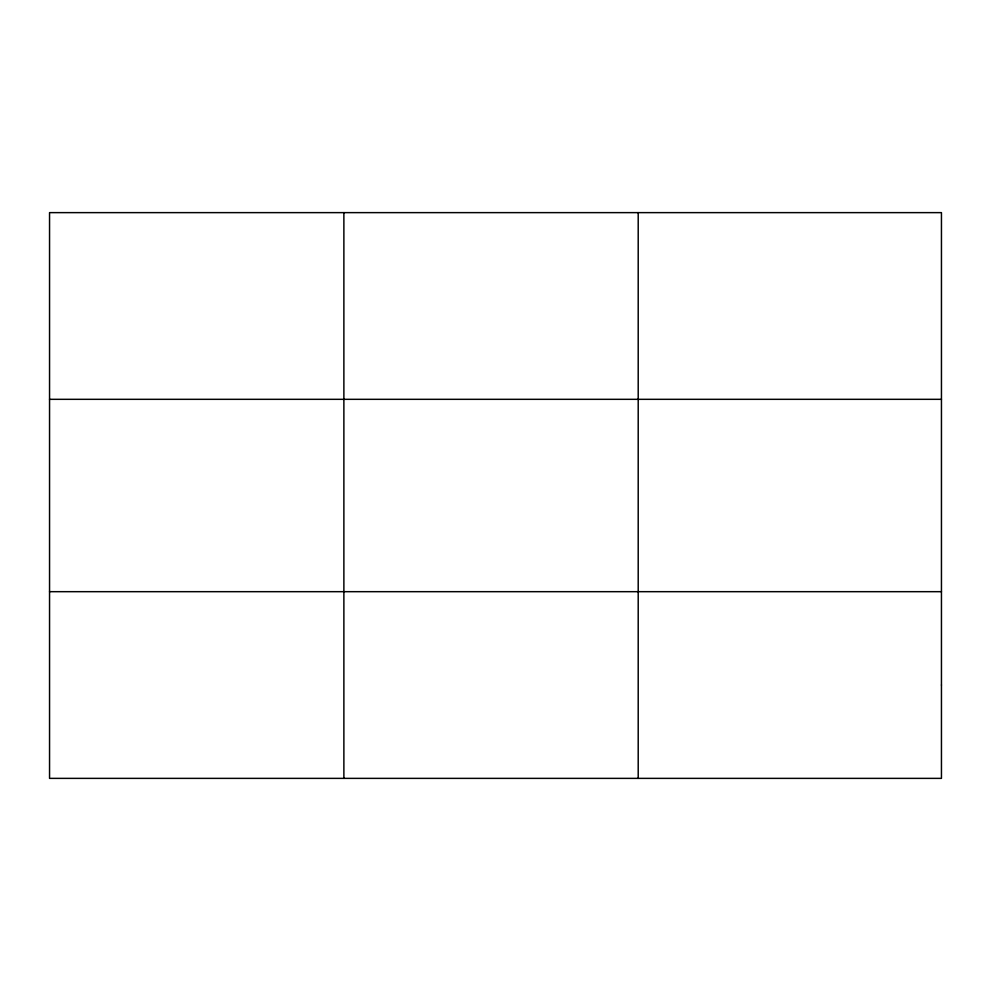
<?xml version="1.0" encoding="UTF-8"?>
<svg xmlns="http://www.w3.org/2000/svg" width="991" height="991" viewBox="0 0 991 991"><rect width="100%" height="100%" fill="white"/><g stroke="black" fill="none" stroke-linecap="round" stroke-linejoin="round"><path stroke-width="1.49" d="M343.877 778.369L343.877 212.631M638.204 778.369L638.204 212.631M49.55 399.323L941.45 399.323M49.55 591.677L941.45 591.677M941.45 685.029L941.45 778.369L49.55 778.369L49.55 212.631L941.45 212.631L941.45 685.029"/></g></svg>
